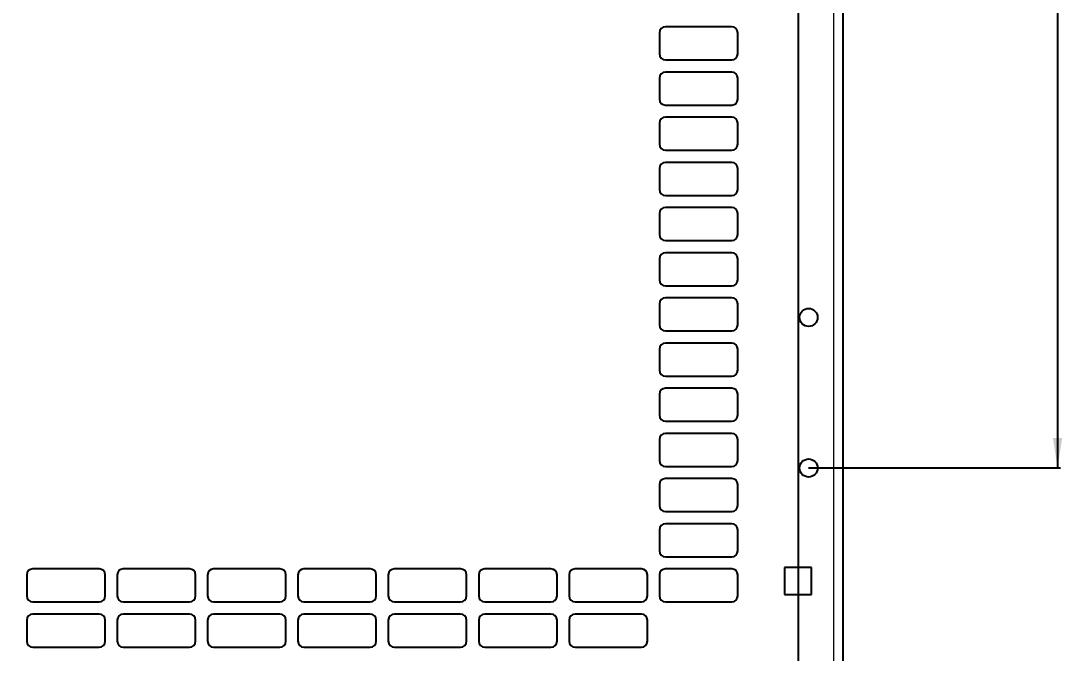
# Model space of a CAD drawing. Header units: millimetres. Extents: x -664 to 840, y 378 to 2003.
# Drawn here: x -346.1 to -0.4, y 573.4 to 783.4 of the extents above; entities that cross this region are included whole.
import ezdxf

# ---------------------------------------------------------------- set-up
doc = ezdxf.new("R2010")
doc.units = ezdxf.units.MM
doc.layers.add('FORMAT', color=7, linetype='Continuous')
doc.styles.add('SLDTEXTSTYLE0', font='TXT', dxfattribs={"width": 0.75})
doc.dimstyles.new('SLDDIMSTYLE0', dxfattribs={"dimtxt": 20, "dimasz": 10, "dimexe": 0, "dimexo": 0.0625, "dimgap": 5, "dimtad": 2, "dimdec": 1, "dimrnd": 1e-09, "dimzin": 12, "dimdsep": 46, "dimtxsty": 'SLDTEXTSTYLE0', "dimsah": 1, "dimcen": 0.09, "dimadec": 0, "dimazin": 3, "dimtfac": 1, "dimtofl": 0, "dimtmove": 0, "dimatfit": 3, "dimfxl": 0, "dimfrac": 2, "dimtolj": 1, "dimtzin": 12, "dimarcsym": 0})

# ---------------------------------------------------------------- blocks, each defined once
blk = doc.blocks.new('_D_2')
at = {"layer": 'FORMAT'}
for p, q in [((-84.58, 1734.89), (-0.94, 1734.89)), ((-1.94, 1734.89), (-1.94, 634.89)), ((-84.58, 634.89), (-0.94, 634.89))]:
    blk.add_line(p, q, dxfattribs=at)
for points in [[(-1.94, 1734.89), (-3.48, 1724.89), (-0.4, 1724.89)], [(-1.94, 634.89), (-0.4, 644.89), (-3.48, 644.89)]]:
    blk.add_solid(points, dxfattribs=at)
at = {"layer": 'FORMAT', "insert": (-27.72, 1155.34), "char_height": 20, "attachment_point": 1, "rotation": 90, "style": 'SLDTEXTSTYLE0'}
blk.add_mtext('1100', dxfattribs=at)
blk = doc.blocks.new('_D_4')
at = {"layer": 'FORMAT'}
for p, q in [((-544.09, 1184.88), (-544.09, 501.39)), ((-88.09, 1184.88), (-88.09, 501.39)), ((-544.09, 502.39), (-88.09, 502.39))]:
    blk.add_line(p, q, dxfattribs=at)
for points in [[(-544.09, 502.39), (-534.09, 500.85), (-534.09, 503.93)], [(-88.09, 502.39), (-98.09, 503.93), (-98.09, 500.85)]]:
    blk.add_solid(points, dxfattribs=at)
at = {"layer": 'FORMAT', "insert": (-338.25, 528.17), "char_height": 20, "attachment_point": 1, "style": 'SLDTEXTSTYLE0'}
blk.add_mtext('456', dxfattribs=at)

msp = doc.modelspace()

# ---------------------------------------------------------------- linework, layer by layer
at = {"color": 8, "linetype": 'Continuous', "lineweight": 18}
msp.add_line((-76.19, 543.39), (-76.19, 1826.39), dxfattribs=at)
at = {"color": 7, "linetype": 'Continuous', "lineweight": 25}
for p, q in [((-73.09, 543.39), (-73.09, 1826.39)), ((-110.09, 781.39), (-132.09, 781.39)), ((-134.09, 779.39), (-134.09, 772.39)), ((-108.09, 772.39), (-108.09, 779.39)), ((-132.09, 770.39), (-110.09, 770.39)), ((-134.09, 764.39), (-134.09, 757.39)), ((-110.09, 766.39), (-132.09, 766.39)), ((-108.09, 757.39), (-108.09, 764.39)), ((-132.09, 755.39), (-110.09, 755.39)), ((-110.09, 751.39), (-132.09, 751.39)), ((-134.09, 749.39), (-134.09, 742.39)), ((-108.09, 742.39), (-108.09, 749.39)), ((-132.09, 740.39), (-110.09, 740.39)), ((-110.09, 736.39), (-132.09, 736.39)), ((-134.09, 734.39), (-134.09, 727.39)), ((-108.09, 727.39), (-108.09, 734.39)), ((-132.09, 725.39), (-110.09, 725.39)), ((-134.09, 719.39), (-134.09, 712.39)), ((-110.09, 721.39), (-132.09, 721.39)), ((-108.09, 712.39), (-108.09, 719.39)), ((-132.09, 710.39), (-110.09, 710.39)), ((-110.09, 706.39), (-132.09, 706.39)), ((-134.09, 704.39), (-134.09, 697.39)), ((-108.09, 697.39), (-108.09, 704.39)), ((-132.09, 695.39), (-110.09, 695.39)), ((-110.09, 691.39), (-132.09, 691.39)), ((-134.09, 689.39), (-134.09, 682.39)), ((-108.09, 682.39), (-108.09, 689.39)), ((-132.09, 680.39), (-110.09, 680.39)), ((-134.09, 674.39), (-134.09, 667.39)), ((-110.09, 676.39), (-132.09, 676.39)), ((-108.09, 667.39), (-108.09, 674.39)), ((-132.09, 665.39), (-110.09, 665.39)), ((-110.09, 661.39), (-132.09, 661.39)), ((-134.09, 659.39), (-134.09, 652.39)), ((-108.09, 652.39), (-108.09, 659.39)), ((-132.09, 650.39), (-110.09, 650.39)), ((-134.09, 644.39), (-134.09, 637.39)), ((-110.09, 646.39), (-132.09, 646.39)), ((-108.09, 637.39), (-108.09, 644.39)), ((-132.09, 635.39), (-110.09, 635.39)), ((-134.09, 629.39), (-134.09, 622.39)), ((-110.09, 631.39), (-132.09, 631.39)), ((-108.09, 622.39), (-108.09, 629.39)), ((-132.09, 620.39), (-110.09, 620.39)), ((-110.09, 616.39), (-132.09, 616.39)), ((-134.09, 614.39), (-134.09, 607.39)), ((-108.09, 607.39), (-108.09, 614.39)), ((-132.09, 605.39), (-110.09, 605.39)), ((-92.59, 601.89), (-92.59, 592.89)), ((-83.59, 601.89), (-92.59, 601.89)), ((-83.59, 592.89), (-83.59, 601.89)), ((-344.09, 599.39), (-344.09, 592.39)), ((-320.09, 601.39), (-342.09, 601.39)), ((-318.09, 592.39), (-318.09, 599.39)), ((-314.09, 599.39), (-314.09, 592.39)), ((-290.09, 601.39), (-312.09, 601.39)), ((-288.09, 592.39), (-288.09, 599.39)), ((-284.09, 599.39), (-284.09, 592.39)), ((-260.09, 601.39), (-282.09, 601.39)), ((-258.09, 592.39), (-258.09, 599.39)), ((-254.09, 599.39), (-254.09, 592.39)), ((-230.09, 601.39), (-252.09, 601.39)), ((-228.09, 592.39), (-228.09, 599.39)), ((-224.09, 599.39), (-224.09, 592.39)), ((-200.09, 601.39), (-222.09, 601.39)), ((-198.09, 592.39), (-198.09, 599.39)), ((-194.09, 599.39), (-194.09, 592.39)), ((-170.09, 601.39), (-192.09, 601.39)), ((-168.09, 592.39), (-168.09, 599.39)), ((-164.09, 599.39), (-164.09, 592.39)), ((-140.09, 601.39), (-162.09, 601.39)), ((-138.09, 592.39), (-138.09, 599.39)), ((-134.09, 599.39), (-134.09, 592.39)), ((-110.09, 601.39), (-132.09, 601.39)), ((-108.09, 592.39), (-108.09, 599.39)), ((-92.59, 592.89), (-83.59, 592.89)), ((-342.09, 590.39), (-320.09, 590.39)), ((-312.09, 590.39), (-290.09, 590.39)), ((-282.09, 590.39), (-260.09, 590.39)), ((-252.09, 590.39), (-230.09, 590.39)), ((-222.09, 590.39), (-200.09, 590.39)), ((-192.09, 590.39), (-170.09, 590.39)), ((-162.09, 590.39), (-140.09, 590.39)), ((-132.09, 590.39), (-110.09, 590.39)), ((-344.09, 584.39), (-344.09, 577.39)), ((-320.09, 586.39), (-342.09, 586.39)), ((-318.09, 577.39), (-318.09, 584.39)), ((-314.09, 584.39), (-314.09, 577.39)), ((-290.09, 586.39), (-312.09, 586.39)), ((-288.09, 577.39), (-288.09, 584.39)), ((-284.09, 584.39), (-284.09, 577.39)), ((-260.09, 586.39), (-282.09, 586.39)), ((-258.09, 577.39), (-258.09, 584.39)), ((-254.09, 584.39), (-254.09, 577.39)), ((-230.09, 586.39), (-252.09, 586.39)), ((-228.09, 577.39), (-228.09, 584.39)), ((-224.09, 584.39), (-224.09, 577.39)), ((-200.09, 586.39), (-222.09, 586.39)), ((-198.09, 577.39), (-198.09, 584.39)), ((-194.09, 584.39), (-194.09, 577.39)), ((-170.09, 586.39), (-192.09, 586.39)), ((-168.09, 577.39), (-168.09, 584.39)), ((-164.09, 584.39), (-164.09, 577.39)), ((-140.09, 586.39), (-162.09, 586.39)), ((-138.09, 577.39), (-138.09, 584.39)), ((-342.09, 575.39), (-320.09, 575.39)), ((-312.09, 575.39), (-290.09, 575.39)), ((-282.09, 575.39), (-260.09, 575.39)), ((-252.09, 575.39), (-230.09, 575.39)), ((-222.09, 575.39), (-200.09, 575.39)), ((-192.09, 575.39), (-170.09, 575.39)), ((-162.09, 575.39), (-140.09, 575.39))]:
    msp.add_line(p, q, dxfattribs=at)
for centre in [(-84.59, 684.89), (-84.59, 634.89)]:
    msp.add_circle(centre, 3, dxfattribs=at)
for centre, start, end in [((-132.09, 779.39), 90, 180), ((-110.09, 779.39), 0, 90), ((-132.09, 772.39), 180, 270), ((-110.09, 772.39), 270, 0), ((-132.09, 764.39), 90, 180), ((-110.09, 764.39), 0, 90), ((-132.09, 757.39), 180, 270), ((-110.09, 757.39), 270, 0), ((-132.09, 749.39), 90, 180), ((-110.09, 749.39), 0, 90), ((-132.09, 742.39), 180, 270), ((-110.09, 742.39), 270, 0), ((-132.09, 734.39), 90, 180), ((-110.09, 734.39), 0, 90), ((-132.09, 727.39), 180, 270), ((-110.09, 727.39), 270, 0), ((-132.09, 719.39), 90, 180), ((-110.09, 719.39), 0, 90), ((-132.09, 712.39), 180, 270), ((-110.09, 712.39), 270, 0), ((-132.09, 704.39), 90, 180), ((-110.09, 704.39), 0, 90), ((-132.09, 697.39), 180, 270), ((-110.09, 697.39), 270, 0), ((-132.09, 689.39), 90, 180), ((-110.09, 689.39), 0, 90), ((-132.09, 682.39), 180, 270), ((-110.09, 682.39), 270, 0), ((-132.09, 674.39), 90, 180), ((-110.09, 674.39), 0, 90), ((-132.09, 667.39), 180, 270), ((-110.09, 667.39), 270, 0), ((-132.09, 659.39), 90, 180), ((-110.09, 659.39), 0, 90), ((-132.09, 652.39), 180, 270), ((-110.09, 652.39), 270, 0), ((-132.09, 644.39), 90, 180), ((-110.09, 644.39), 0, 90), ((-132.09, 637.39), 180, 270), ((-110.09, 637.39), 270, 0), ((-132.09, 629.39), 90, 180), ((-110.09, 629.39), 0, 90), ((-132.09, 622.39), 180, 270), ((-110.09, 622.39), 270, 0), ((-132.09, 614.39), 90, 180), ((-110.09, 614.39), 0, 90), ((-132.09, 607.39), 180, 270), ((-110.09, 607.39), 270, 0), ((-342.09, 599.39), 90, 180), ((-320.09, 599.39), 0, 90), ((-312.09, 599.39), 90, 180), ((-290.09, 599.39), 0, 90), ((-282.09, 599.39), 90, 180), ((-260.09, 599.39), 0, 90), ((-252.09, 599.39), 90, 180), ((-230.09, 599.39), 0, 90), ((-222.09, 599.39), 90, 180), ((-200.09, 599.39), 0, 90), ((-192.09, 599.39), 90, 180), ((-170.09, 599.39), 0, 90), ((-162.09, 599.39), 90, 180), ((-140.09, 599.39), 0, 90), ((-132.09, 599.39), 90, 180), ((-110.09, 599.39), 0, 90), ((-342.09, 592.39), 180, 270), ((-320.09, 592.39), 270, 0), ((-312.09, 592.39), 180, 270), ((-290.09, 592.39), 270, 0), ((-282.09, 592.39), 180, 270), ((-260.09, 592.39), 270, 0), ((-252.09, 592.39), 180, 270), ((-230.09, 592.39), 270, 0), ((-222.09, 592.39), 180, 270), ((-200.09, 592.39), 270, 0), ((-192.09, 592.39), 180, 270), ((-170.09, 592.39), 270, 0), ((-162.09, 592.39), 180, 270), ((-140.09, 592.39), 270, 0), ((-132.09, 592.39), 180, 270), ((-110.09, 592.39), 270, 0), ((-342.09, 584.39), 90, 180), ((-320.09, 584.39), 0, 90), ((-312.09, 584.39), 90, 180), ((-290.09, 584.39), 0, 90), ((-282.09, 584.39), 90, 180), ((-260.09, 584.39), 0, 90), ((-252.09, 584.39), 90, 180), ((-230.09, 584.39), 0, 90), ((-222.09, 584.39), 90, 180), ((-200.09, 584.39), 0, 90), ((-192.09, 584.39), 90, 180), ((-170.09, 584.39), 0, 90), ((-162.09, 584.39), 90, 180), ((-140.09, 584.39), 0, 90), ((-342.09, 577.39), 180, 270), ((-320.09, 577.39), 270, 0), ((-312.09, 577.39), 180, 270), ((-290.09, 577.39), 270, 0), ((-282.09, 577.39), 180, 270), ((-260.09, 577.39), 270, 0), ((-252.09, 577.39), 180, 270), ((-230.09, 577.39), 270, 0), ((-222.09, 577.39), 180, 270), ((-200.09, 577.39), 270, 0), ((-192.09, 577.39), 180, 270), ((-170.09, 577.39), 270, 0), ((-162.09, 577.39), 180, 270), ((-140.09, 577.39), 270, 0)]:
    msp.add_arc(centre, 2, start, end, dxfattribs=at)

# ---------------------------------------------------------------- dimensions: what is measured, and where the dimension line sits
at = {"layer": 'FORMAT'}
for base, p1, p2, angle, picture, middle in [((-1.94, 634.89), (-84.59, 1734.89), (-84.59, 634.89), 90, '_D_2', (-1.94, 1184.89)), ((-88.09, 502.39), (-544.09, 1184.89), (-88.09, 1184.89), 0, '_D_4', (-316.09, 502.39))]:
    dim = msp.add_linear_dim(base=base, p1=p1, p2=p2, angle=angle, dimstyle='SLDDIMSTYLE0', dxfattribs=at)
    dim.commit()
    dim.dimension.update_dxf_attribs({"geometry": picture, "text_midpoint": middle, "dimtype": 160})

doc.saveas('drawing.dxf')
